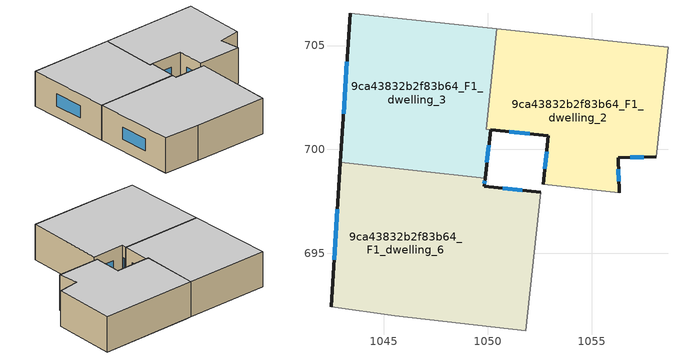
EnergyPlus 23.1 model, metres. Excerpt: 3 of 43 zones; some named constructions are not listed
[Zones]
9ca43832b2f83b64_F1_dwelling_2
 floor to 9ca43832b2f83b64_F0_dwelling_5 (EU_floor_Construction): 1058.67,704.91 1058.1,699.65 1056.27,699.59 1056.33,697.92 1052.67,698.32 1052.91,700.66 1050.2,700.94 1050.84,705.76 z3
 floor to 9ca43832b2f83b64_F0_dwelling_7 (EU_floor_Construction): 1050.84,705.76 1050.2,700.94 1050.14,700.95 1049.91,700.97 1050.44,705.8 z3
 wall outside (EU_wall_Construction): 1056.33,697.92 1056.27,699.59 1058.1,699.65 / 1050.14,700.95 1052.91,700.66 1052.67,698.32 z3:6
 wall adiabatic (EU_wall_Construction): 1058.67,704.91 1050.44,705.8 z3:6
 wall to 9ca43832b2f83b64_F1_dwelling_1 (EU_wall_Construction): 1058.1,699.65 1058.67,704.91 z3:6
 wall to 9ca43832b2f83b64_F1_dwelling_5 (EU_wall_Construction): 1052.67,698.32 1056.33,697.92 z3:6
 wall to 9ca43832b2f83b64_F1_dwelling_3 (EU_wall_Construction): 1050.44,705.8 1049.91,700.97 1050.13,700.94 z3:6
 window (EU_Window_Construction): 1056.87,699.61 1057.51,699.63 / 1056.31,698.47 1056.29,699.05 / 1052.83,699.89 1052.75,699.08 / 1051.04,700.85 1052.01,700.75 z3.98:5.02
 ceiling to 9ca43832b2f83b64_F2_dwelling_2 (EU_floor_Construction): 1058.1,699.65 1058.67,704.91 1050.44,705.8 1049.91,700.97 1050.13,700.94 1052.91,700.66 1052.67,698.32 1056.33,697.92 1056.27,699.59 z6
9ca43832b2f83b64_F1_dwelling_3
 floor to 9ca43832b2f83b64_F0_dwelling_7 (EU_floor_Construction): 1050.44,705.8 1049.91,700.97 1050.13,700.94 1049.89,698.85 1042.93,699.77 1043.37,706.57 z3
 floor to 9ca43832b2f83b64_F0_dwelling_6 (EU_floor_Construction): 1049.89,698.85 1049.87,698.62 1042.9,699.37 1042.93,699.77 z3
 wall outside (EU_wall_Construction): 1043.37,706.57 1042.9,699.38 / 1049.87,698.62 1050.13,700.94 z3:6
 wall adiabatic (EU_wall_Construction): 1050.44,705.8 1043.37,706.57 z3:6
 wall to 9ca43832b2f83b64_F1_dwelling_6 (EU_wall_Construction): 1042.9,699.38 1049.87,698.62 z3:6
 window (EU_Window_Construction): 1043.22,704.23 1043.06,701.71 / 1049.95,699.38 1050.04,700.19 z3.98:5.02
 ceiling to 9ca43832b2f83b64_F2_dwelling_3 (EU_floor_Construction): 1049.87,698.62 1050.13,700.94 1049.91,700.97 1050.44,705.8 1043.37,706.57 1042.9,699.38 z6
9ca43832b2f83b64_F1_dwelling_6
 floor to 9ca43832b2f83b64_F0_dwelling_6 (EU_floor_Construction): 1049.87,698.62 1049.82,698.22 1049.84,698.22 1048.96,691.59 1045.53,691.99 1042.45,692.42 1042.9,699.37 z3
 floor to 9ca43832b2f83b64_F0_dwelling_4 (EU_floor_Construction): 1052.55,697.91 1051.83,691.26 1048.96,691.59 1049.84,698.22 1051.56,698.04 z3
 floor to 9ca43832b2f83b64_F0_dwelling_5 (EU_floor_Construction): 1052.56,697.94 1052.55,697.91 1051.56,698.04 z3
 wall outside (EU_wall_Construction): 1052.56,697.94 1049.82,698.22 1049.87,698.62 / 1042.9,699.38 1042.45,692.42 z3:6
 wall to 9ca43832b2f83b64_F1_dwelling_5 (EU_wall_Construction): 1051.83,691.26 1052.56,697.94 z3:6
 wall adiabatic (EU_wall_Construction): 1042.45,692.42 1045.53,691.99 1051.83,691.26 z3:6
 window (EU_Window_Construction): 1049.84,698.35 1049.85,698.49 / 1051.67,698.03 1050.71,698.13 / 1042.76,697.11 1042.6,694.68 z3.98:5.02
 ceiling to 9ca43832b2f83b64_F2_dwelling_6 (EU_floor_Construction): 1051.83,691.26 1052.56,697.94 1049.82,698.22 1049.87,698.62 1042.9,699.38 1042.45,692.42 1045.53,691.99 z6
[SCHEDULE:FILE] Column Number=1; Rows to Skip at Top=0; Number of Hours of Data=8760; Column Separator=Comma; Interpolate to Timestep=No; Minutes per Item=60; Adjust Schedule for Daylight Savings=Yes
Name | File
EU_Step8_GainSchedule_9ca43832b2f83b64_F2_dwelling_4_f000 | ../../schedules/9ca43832b2f83b64/9ca43832b2f83b64_F2_dwelling_4_f000_gain.csv
EU_Step8_GainSchedule_9ca43832b2f83b64_F2_dwelling_5_f000 | ../../schedules/9ca43832b2f83b64/9ca43832b2f83b64_F2_dwelling_5_f000_gain.csv
EU_Step8_GainSchedule_9ca43832b2f83b64_F2_dwelling_6_f000 | ../../schedules/9ca43832b2f83b64/9ca43832b2f83b64_F2_dwelling_6_f000_gain.csv
EU_Step8_GainSchedule_9ca43832b2f83b64_F3_dwelling_0_f000 | ../../schedules/9ca43832b2f83b64/9ca43832b2f83b64_F3_dwelling_0_f000_gain.csv
EU_Step8_GainSchedule_9ca43832b2f83b64_F3_dwelling_1_f000 | ../../schedules/9ca43832b2f83b64/9ca43832b2f83b64_F3_dwelling_1_f000_gain.csv
EU_Step8_GainSchedule_9ca43832b2f83b64_F3_dwelling_2_f000 | ../../schedules/9ca43832b2f83b64/9ca43832b2f83b64_F3_dwelling_2_f000_gain.csv
EU_Step8_GainSchedule_9ca43832b2f83b64_F3_dwelling_3_f000 | ../../schedules/9ca43832b2f83b64/9ca43832b2f83b64_F3_dwelling_3_f000_gain.csv
EU_Step8_GainSchedule_9ca43832b2f83b64_F3_dwelling_4_f000 | ../../schedules/9ca43832b2f83b64/9ca43832b2f83b64_F3_dwelling_4_f000_gain.csv
EU_Step8_GainSchedule_9ca43832b2f83b64_F3_dwelling_5_f000 | ../../schedules/9ca43832b2f83b64/9ca43832b2f83b64_F3_dwelling_5_f000_gain.csv
EU_Step8_GainSchedule_9ca43832b2f83b64_F3_dwelling_6_f000 | ../../schedules/9ca43832b2f83b64/9ca43832b2f83b64_F3_dwelling_6_f000_gain.csv
